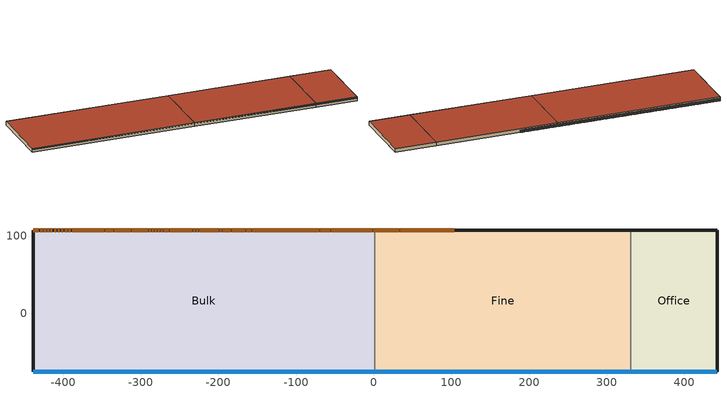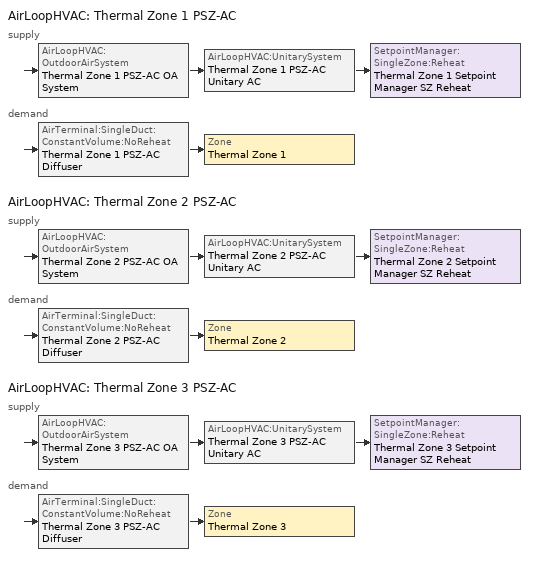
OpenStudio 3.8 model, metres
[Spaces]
Office
 floor ground (Foundation F 1.26W/m*K Perim 403.8m Area 20172.71m2): 442,107 442,-74.9 331.1,-74.9 331.1,-74.8 331.1,107 z0
 wall outside: 331.1,-74.8 331.1,-74.9 442,-74.9 442,107 331.1,107 z0:10
 wall to Fine: 331.1,107 331.1,-74.8 z0:10
 window: 331.13,-74.9 441.97,-74.9 z7:8
 roof outside: 331.1,107 331.1,-74.8 331.1,-74.9 442,-74.9 442,107 z10
Fine
 floor ground (Foundation F 1.26W/m*K Perim 659.4m Area 59939.46m2): 1.4,-74.8 1.4,107 331.1,107 331.1,-74.8 z0
 wall outside: 331.1,107 1.4,107 / 1.4,-74.8 331.1,-74.8 z0:10
 wall to Bulk: 1.4,107 1.4,-74.8 z0:10
 window: 1.43,-74.8 331.07,-74.8 z7:8
 door: 47.5,107 44.5,107 / 40.4,107 37.4,107 / 15.9,107 12.9,107 / 19.3,107 16.3,107 / 22.5,107 19.5,107 / 25.9,107 22.9,107 / 29.5,107 26.5,107 / 33,107 30,107 / 36.8,107 33.8,107 / 44.2,107 41.2,107 / 76.6,107 73.6,107 / 5.6,107 2.6,107 / 9,107 6,107 / 12.5,107 9.5,107 / 58.1,107 55.1,107 / 72.7,107 69.7,107 / 50.9,107 47.9,107 / 54.4,107 51.4,107 / 61.9,107 58.9,107 / 65.7,107 62.7,107 / 69.4,107 66.4,107 / 80.1,107 77.1,107 / 83.5,107 80.5,107 / 87,107 84,107 / 90.2,107 87.2,107 / 93.4,107 90.4,107 / 96.8,107 93.8,107 / 99.9,107 96.9,107 / 103.6,107 100.6,107 z0:6
 roof outside: 331.1,-74.8 331.1,107 1.4,107 1.4,-74.8 z10
Bulk
 floor ground (Foundation F 1.26W/m*K Perim 1062.2m Area 80028.36m2): 1.4,107 1.4,-74.8 -438.8,-74.8 -438.8,107 z0
 wall outside: 1.4,107 -438.8,107 -438.8,-74.8 1.4,-74.8 z0:10
 window: -438.77,-74.8 1.37,-74.8 z7:8
 door: -323.6,107 -326.6,107 / -327.2,107 -330.2,107 / -354.3,107 -357.3,107 / -350.5,107 -353.5,107 / -399.7,107 -402.7,107 / -48.6,107 -51.6,107 / -413.7,107 -416.7,107 / -45.1,107 -48.1,107 / -41.5,107 -44.5,107 / -37.8,107 -40.8,107 / -34.3,107 -37.3,107 / -30.7,107 -33.7,107 / -52,107 -55,107 / -16.2,107 -19.2,107 / -12.6,107 -15.6,107 / -408.7,107 -411.7,107 / -9.1,107 -12.1,107 / -5.3,107 -8.3,107 / -1.7,107 -4.7,107 / 2.1,107 -0.9,107 / -404.2,107 -407.2,107 / -417.7,107 -420.7,107 / -80.8,107 -83.8,107 / -77.2,107 -80.2,107 / -73.5,107 -76.5,107 / -69.9,107 -72.9,107 / -66.2,107 -69.2,107 / -62.6,107 -65.6,107 / -59.1,107 -62.1,107 / -55.8,107 -58.8,107 / -27,107 -30,107 / -23.4,107 -26.4,107 / -19.8,107 -22.8,107 / -394.7,107 -397.7,107 / -390.2,107 -393.2,107 / -385.2,107 -388.2,107 / -435.5,107 -438.5,107 / -381.1,107 -384.1,107 / -377.5,107 -380.5,107 / -373.6,107 -376.6,107 / -369.9,107 -372.9,107 / -366,107 -369,107 / -362.1,107 -365.1,107 / -358.3,107 -361.3,107 / -335.4,107 -338.4,107 / -251.9,107 -254.9,107 / -206.6,107 -209.6,107 / -331.2,107 -334.2,107 / -168.9,107 -171.9,107 / -161.5,107 -164.5,107 / -157.7,107 -160.7,107 / -153.7,107 -156.7,107 / -426.5,107 -429.5,107 / -150.1,107 -153.1,107 / -146.7,107 -149.7,107 / -143.3,107 -146.3,107 / -139.7,107 -142.7,107 / -136.1,107 -139.1,107 / -132.5,107 -135.5,107 / -129.1,107 -132.1,107 / -125.6,107 -128.6,107 / -122.2,107 -125.2,107 / -118.8,107 -121.8,107 / -421.7,107 -424.7,107 / -115.4,107 -118.4,107 / -112.1,107 -115.1,107 / -108.7,107 -111.7,107 / -105.3,107 -108.3,107 / -102,107 -105,107 / -98.6,107 -101.6,107 / -94.9,107 -97.9,107 / -91.3,107 -94.3,107 / -87.7,107 -90.7,107 / -84.1,107 -87.1,107 / -294.2,107 -297.2,107 / -165.4,107 -168.4,107 / -287,107 -290,107 / -229.6,107 -232.6,107 / -298.1,107 -301.1,107 / -290.9,107 -293.9,107 / -267.5,107 -270.5,107 / -199.4,107 -202.4,107 / -279.3,107 -282.3,107 / -225.7,107 -228.7,107 / -346.9,107 -349.9,107 / -217.6,107 -220.6,107 / -241.1,107 -244.1,107 / -301.5,107 -304.5,107 / -275.3,107 -278.3,107 / -339.5,107 -342.5,107 / -210.6,107 -213.6,107 / -316.3,107 -319.3,107 / -255.6,107 -258.6,107 / -214.1,107 -217.1,107 / -191.5,107 -194.5,107 / -320.2,107 -323.2,107 / -203.1,107 -206.1,107 / -312.8,107 -315.8,107 / -233.9,107 -236.9,107 / -237.6,107 -240.6,107 / -343,107 -346,107 / -259.7,107 -262.7,107 / -244.7,107 -247.7,107 / -308.9,107 -311.9,107 / -305.1,107 -308.1,107 / -271.4,107 -274.4,107 / -248.3,107 -251.3,107 / -431.6,107 -434.6,107 / -172.7,107 -175.7,107 / -184.1,107 -187.1,107 / -176.6,107 -179.6,107 / -180.1,107 -183.1,107 / -187.5,107 -190.5,107 / -263.7,107 -266.7,107 / -221.5,107 -224.5,107 / -283,107 -286,107 / -195.5,107 -198.5,107 z0:6
 roof outside: -438.8,107 -438.8,-74.8 1.4,-74.8 1.4,107 z10
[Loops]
AirLoopHVAC 'Thermal Zone 1 PSZ-AC'
 supply: AirLoopHVAC:OutdoorAirSystem 'Thermal Zone 1 PSZ-AC OA System' > AirLoopHVAC:UnitarySystem 'Thermal Zone 1 PSZ-AC Unitary AC' > SetpointManager:SingleZone:Reheat 'Thermal Zone 1 Setpoint Manager SZ Reheat'
 demand: AirTerminal:SingleDuct:ConstantVolume:NoReheat 'Thermal Zone 1 PSZ-AC Diffuser' > Zone 'Thermal Zone 1'
AirLoopHVAC 'Thermal Zone 2 PSZ-AC'
 supply: AirLoopHVAC:OutdoorAirSystem 'Thermal Zone 2 PSZ-AC OA System' > AirLoopHVAC:UnitarySystem 'Thermal Zone 2 PSZ-AC Unitary AC' > SetpointManager:SingleZone:Reheat 'Thermal Zone 2 Setpoint Manager SZ Reheat'
 demand: AirTerminal:SingleDuct:ConstantVolume:NoReheat 'Thermal Zone 2 PSZ-AC Diffuser' > Zone 'Thermal Zone 2'
AirLoopHVAC 'Thermal Zone 3 PSZ-AC'
 supply: AirLoopHVAC:OutdoorAirSystem 'Thermal Zone 3 PSZ-AC OA System' > AirLoopHVAC:UnitarySystem 'Thermal Zone 3 PSZ-AC Unitary AC' > SetpointManager:SingleZone:Reheat 'Thermal Zone 3 Setpoint Manager SZ Reheat'
 demand: AirTerminal:SingleDuct:ConstantVolume:NoReheat 'Thermal Zone 3 PSZ-AC Diffuser' > Zone 'Thermal Zone 3'
[Site]
Denver / Stapleton International_ Co.: Latitude {deg}=39.7833; Longitude {deg}=-104.867; Time Zone {hr}=-7; Elevation {m}=1626; Terrain=Urban
[ClimateZones]
Climate Zone Institution Name 1=ASHRAE; Climate Zone Document Name 1=ANSI/ASHRAE Standard 169; Climate Zone Document Year 1=2006; Climate Zone Institution Name 2=CEC; Climate Zone Document Name 2=California Climate Zone Descriptions; Climate Zone Document Year 2=1995
[Building]
Building 1: North Axis {deg}=-20.5173; Default Construction Set=90.1-2010 - Warehouse - ASHRAE 169-2013-4A; Standards Building Type=Warehouse
[SizingPeriod:DesignDay] Barometric Pressure {Pa}=101121; Wind Direction {deg}=0; Rain Indicator=No; Snow Indicator=No; Day of Month=21; Daylight Saving Time Indicator=No; Dry-Bulb Temperature Range Modifier Type=DefaultMultipliers; Solar Model Indicator=ASHRAEClearSky
Name | Maximum Dry-Bulb Temperature {C} | Daily Dry-Bulb Temperature Range {deltaC} | Wind Speed {m/s} | Sky Clearness | Month | Day Type | Humidity Condition Type | Wetbulb or DewPoint at Maximum Dry-Bulb {C}
Aberdeen.Proving.Ground-Phill Ann Clg .4% Condns DP=>MDB | 33.9 | 8.7 | 3.35 | 1 | 6 | SummerDesignDay | Dewpoint | 25.6
Aberdeen.Proving.Ground-Phill Ann Htg 99.6% Condns DB | -10.2 | 0 | 6.71 | 0 | 1 | WinterDesignDay | Wetbulb | -10.2
[Site:GroundTemperature:BuildingSurface]
19.527, 19.502, 19.536, 19.598, 20.002, 21.64, 22.225, 22.375, 21.449, 20.121, 19.802, 19.633
[Construction:FfactorGroundFloor] F-Factor {W/m-K}=1.26344
Name | Area {m2} | PerimeterExposed {m}
Foundation F 1.26W/m*K Perim 1062.2m Area 80028.36m2 | 80028.36 | 1062.2
Foundation F 1.26W/m*K Perim 659.4m Area 59939.46m2 | 59939.46 | 659.4
Foundation F 1.26W/m*K Perim 403.8m Area 20172.71m2 | 20172.71 | 403.8
[DefaultConstructionSet]
90.1-2010 - Warehouse - ASHRAE 169-2013-4A: Default Exterior Surface Constructions=Default Surface Constructions 4; Default Interior Surface Constructions=Default Surface Constructions 5; Default Ground Contact Surface Constructions=Default Surface Constructions 6; Default Exterior SubSurface Constructions=Default Sub Surface Constructions 3; Default Interior SubSurface Constructions=Default Sub Surface Constructions 4; Interior Partition Construction=Typical Interior Partition
[DefaultSurfaceConstructions]
Name | Floor Construction | Wall Construction | Roof Ceiling Construction
Default Surface Constructions 4 | Typical Insulated Exterior Mass Floor R-11.49 | Typical Insulated Steel Framed Exterior Wall R-15.63 | Typical Insulated Metal Building Roof R-10.31
Default Surface Constructions 5 | Typical Interior Floor | Typical Interior Wall | Typical Interior Ceiling
Default Surface Constructions 6 | ext-slab | Typical Insulated Basement Mass Wall
[Construction]
Typical Insulated Exterior Mass Floor R-11.49: Typical Insulation R-8.93, 4 in. Normalweight Concrete Floor, Typical Carpet Pad
Typical Insulated Metal Building Roof R-10.31: Metal Roof Surface, Typical Insulation R-9.53
Typical Interior Floor: 100mm Normalweight concrete floor, CP02 CARPET PAD
Typical Interior Wall: G01 13mm gypsum board, G01 13mm gypsum board
Typical Interior Ceiling: CP02 CARPET PAD, 100mm Normalweight concrete floor
ext-slab: 6 in. Normalweight Concrete Floor
Typical Insulated Basement Mass Wall: 8 in. Concrete Block Basement Wall
U 0.52 SHGC 0.40 Dbl Ref-D Clr 6mm/13mm Air: REF D CLEAR 6MM, AIR 13MM, CLEAR 6MM
Typical Uninsulated Swinging Door R-1.43: Typical Insulation R-0.58
Typical Overhead Door R-0.86: Typical Insulation R-0.01
U 1.17 SHGC 0.49 Simple Glazing Skylight: Simple Glazing U 1.17 SHGC 0.49
Typical Interior Window: Clear 3mm
Typical Interior Door; Typical Interior Partition: G05 25mm wood
Typical Insulated Steel Framed Exterior Wall R-15.63: 25mm Stucco, 5/8 in. Gypsum Board, Typical Insulation R-13.45, 5/8 in. Gypsum Board
InteriorFurnishings: Std Wood 6inch
[Material:NoMass] Roughness=Smooth; Thermal Absorptance=0.9; Solar Absorptance=0.7
Name | Thermal Resistance {m2-K/W} | Visible Absorptance
Typical Insulation R-8.93 | 1.57183 | 0.7
Typical Carpet Pad; CP02 CARPET PAD | 0.21648 | 0.8
Typical Insulation R-9.53 | 1.67819 | 0.7
Typical Insulation R-0.58 | 0.101892 | 0.7
Typical Insulation R-0.01 | 0.001 | 0.7
Typical Insulation R-13.45 | 2.368 | 0.7
[Material] Thermal Absorptance=0.9
Name | Roughness | Thickness {m} | Conductivity {W/m-K} | Density {kg/m3} | Specific Heat {J/kg-K} | Solar Absorptance | Visible Absorptance
4 in. Normalweight Concrete Floor | MediumRough | 0.1016 | 2.31 | 2322 | 832 | 0.7 | 0.7
Metal Roof Surface | Smooth | 0.0008 | 45.28 | 7824 | 500 | 0.7 | 0.7
100mm Normalweight concrete floor | MediumRough | 0.1016 | 2.31045 | 2322 | 832.557 | 0.7 | 0.7
G01 13mm gypsum board | Smooth | 0.0127 | 0.160031 | 800.001 | 1090.73 | 0.7 | 0.5
6 in. Normalweight Concrete Floor | MediumRough | 0.1524 | 2.31 | 2322 | 832 | 0.7 | 0.7
8 in. Concrete Block Basement Wall | MediumRough | 0.2032 | 1.326 | 1842 | 912 | 0.7 | 0.7
G05 25mm wood | MediumSmooth | 0.0254 | 0.15 | 608 | 1630 | 0.5 | 0.5
25mm Stucco | Smooth | 0.0254 | 0.72 | 1856 | 840 | 0.7 | 0.7
5/8 in. Gypsum Board | MediumSmooth | 0.0159 | 0.16 | 800 | 1090 | 0.7 | 0.7
Std Wood 6inch | MediumSmooth | 0.15 | 0.12 | 540 | 1210 | 0.7 | 0.7
[DefaultSubSurfaceConstructions]
Name | Fixed Window Construction | Operable Window Construction | Door Construction | Overhead Door Construction | Skylight Construction | Tubular Daylight Dome Construction | Tubular Daylight Diffuser Construction
Default Sub Surface Constructions 3 | U 0.52 SHGC 0.40 Dbl Ref-D Clr 6mm/13mm Air | U 0.52 SHGC 0.40 Dbl Ref-D Clr 6mm/13mm Air | Typical Uninsulated Swinging Door R-1.43 | Typical Overhead Door R-0.86 | U 1.17 SHGC 0.49 Simple Glazing Skylight | Typical Interior Window | Typical Interior Window
Default Sub Surface Constructions 4 | Typical Interior Window | Typical Interior Window | Typical Interior Door
[WindowMaterial:Glazing] Optical Data Type=SpectralAverage; Infrared Transmittance at Normal Incidence=0; Front Side Infrared Hemispherical Emissivity=0.84; Conductivity {W/m-K}=0.9; Dirt Correction Factor for Solar and Visible Transmittance=1; Solar Diffusing=No
Name | Thickness {m} | Solar Transmittance at Normal Incidence | Front Side Solar Reflectance at Normal Incidence | Back Side Solar Reflectance at Normal Incidence | Visible Transmittance at Normal Incidence | Front Side Visible Reflectance at Normal Incidence | Back Side Visible Reflectance at Normal Incidence | Back Side Infrared Hemispherical Emissivity
REF D CLEAR 6MM | 0.006 | 0.429 | 0.308 | 0.379 | 0.334 | 0.453 | 0.505 | 0.82
CLEAR 6MM | 0.006 | 0.775 | 0.071 | 0.071 | 0.881 | 0.08 | 0.08 | 0.84
Clear 3mm | 0.003 | 0.837 | 0.075 | 0.075 | 0.898 | 0.081 | 0.081 | 0.84
[WindowMaterial:Gas]
AIR 13MM: Gas Type=Air; Thickness {m}=0.0127
[WindowMaterial:SimpleGlazingSystem]
Simple Glazing U 1.17 SHGC 0.49: U-Factor {W/m2-K}=6.64357; Solar Heat Gain Coefficient=0.49; Visible Transmittance=0.81
[BuildingStory]
Story 1: Nominal Z Coordinate {m}=0; Nominal Floor to Floor Height {m}=2.4384; Nominal Floor to Ceiling Height {m}=2.4384
[Space] Building Story=Story 1; Building Unit=Building Unit 1
Name | Space Type | Thermal Zone
Office | Space Type 3 - 90.1-2010 | Thermal Zone 3
Fine | Space Type 2 - 90.1-2010 | Thermal Zone 2
Bulk | Space Type 1 - 90.1-2010 | Thermal Zone 1
[ThermalZone] Multiplier=1; Use Ideal Air Loads=No
Name | Thermostat
Thermal Zone 3 | Space Type 3 - 90.1-2010 Thermostat
Thermal Zone 2 | Space Type 2 - 90.1-2010 Thermostat
Thermal Zone 1 | Space Type 1 - 90.1-2010 Thermostat
[Sizing:Zone] Zone Cooling Design Supply Air Temperature Input Method=SupplyAirTemperature; Zone Cooling Design Supply Air Temperature {C}=12.7778; Zone Cooling Design Supply Air Temperature Difference {deltaC}=11.11; Zone Heating Design Supply Air Temperature Input Method=SupplyAirTemperature; Zone Heating Design Supply Air Temperature {C}=50; Zone Heating Design Supply Air Temperature Difference {deltaC}=11.11; Zone Cooling Design Supply Air Humidity Ratio {kg-H2O/kg-air}=0.0085; Zone Heating Design Supply Air Humidity Ratio {kg-H2O/kg-air}=0.008; Cooling Design Air Flow Method=DesignDay; Heating Design Air Flow Method=DesignDay; Account for Dedicated Outdoor Air System=No; Dedicated Outdoor Air System Control Strategy=NeutralSupplyAir; Dedicated Outdoor Air Low Setpoint Temperature for Design {C}=autosize; Dedicated Outdoor Air High Setpoint Temperature for Design {C}=autosize; Zone Load Sizing Method=Sensible Load Only No Latent Load; Zone Latent Cooling Design Supply Air Humidity Ratio Input Method=HumidityRatioDifference; Zone Cooling Design Supply Air Humidity Ratio Difference {kgWater/kgDryAir}=0.005; Zone Latent Heating Design Supply Air Humidity Ratio Input Method=HumidityRatioDifference; Zone Humidification Design Supply Air Humidity Ratio Difference {kgWater/kgDryAir}=0.005
Thermal Zone 3; Thermal Zone 2; Thermal Zone 1
[Zone equipment]
Thermal Zone 3: Thermal Zone 3 PSZ-AC Diffuser
Thermal Zone 2: Thermal Zone 2 PSZ-AC Diffuser
Thermal Zone 1: Thermal Zone 1 PSZ-AC Diffuser
[SpaceType] Standards Template=90.1-2010; Standards Building Type=Warehouse
Name | Default Schedule Set | Design Specification Outdoor Air Object | Standards Space Type
Space Type 3 - 90.1-2010 | Space Type 3 Schedule Set | Space Type 3 Ventilation | Office
Space Type 2 - 90.1-2010 | Space Type 2 Schedule Set | Space Type 2 Ventilation | Fine
Space Type 1 - 90.1-2010 | Space Type 1 Schedule Set | Space Type 1 Ventilation | Fine
[BuildingUnit]
Building Unit 1
[Lights:Definition] Design Level Calculation Method=Watts/Area; Fraction Visible=0.18; Return Air Fraction=0
Name | Watts per Space Floor Area {W/m2} | Fraction Radiant
Space Type 1 Lights Definition; Space Type 2 Lights Definition | 3 | 0.42
Space Type 3 Lights Definition | 5 | 0.37
[Lights] Fraction Replaceable=1
Name | Lights Definition | Space or SpaceType
Space Type 1 Lights | Space Type 1 Lights Definition | Space Type 1 - 90.1-2010
Space Type 2 Lights | Space Type 2 Lights Definition | Space Type 2 - 90.1-2010
Space Type 3 Lights | Space Type 3 Lights Definition | Space Type 3 - 90.1-2010
[DesignSpecification:OutdoorAir] Outdoor Air Method=Sum; Outdoor Air Flow per Floor Area {m3/s-m2}=0.0003048
Name | Outdoor Air Flow per Person {m3/s-person}
Space Type 1 Ventilation; Space Type 2 Ventilation
Space Type 3 Ventilation | 0.00235974
[DefaultScheduleSet] Number of People Schedule=Warehouse BLDG_OCC_SCH; People Activity Level Schedule=Warehouse Office Activity Schedule
Name | Lighting Schedule | Electric Equipment Schedule | Infiltration Schedule
Space Type 1 Schedule Set; Space Type 2 Schedule Set | Warehouse BLDG_LIGHT_STORAGE_SCH | Warehouse Bldg Equip | Warehouse Fine Infil Schedule
Space Type 3 Schedule Set | Warehouse BLDG_LIGHT_OFFICE_SCH_2010 | Warehouse Office_Plug_SCH | Warehouse Office Infil Schedule
[People:Definition] Number of People Calculation Method=People; Fraction Radiant=0.3
Name | Number of People {people}
Office | 21
Fine | 77
[People] Multiplier=1
Name | People Definition | Space or SpaceType | Work Efficiency Schedule | Clothing Insulation Schedule | Air Velocity Schedule
Space Type 3 People | Office | Space Type 3 - 90.1-2010 | Work Efficiency Schedule | Clothing Schedule | Air Velocity Schedule
People 1 | Fine | Space Type 2 - 90.1-2010
People 2 | Fine | Space Type 1 - 90.1-2010
[ElectricEquipment:Definition]
Space Type 3 Elec Equip Definition: Design Level Calculation Method=Watts/Area; Watts per Space Floor Area {W/m2}=3; Fraction Latent=0; Fraction Radiant=0; Fraction Lost=0
[ElectricEquipment]
Space Type 3 Elec Equip: Electric Equipment Definition=Space Type 3 Elec Equip Definition; Space or SpaceType=Space Type 3 - 90.1-2010
[SpaceInfiltration:DesignFlowRate] Schedule=Always On Discrete; Design Flow Rate Calculation Method=Flow/ExteriorArea; Constant Term Coefficient=0; Temperature Term Coefficient=0; Velocity Term Coefficient=0.224; Velocity Squared Term Coefficient=0
Name | Space or SpaceType | Flow per Exterior Surface Area {m3/s-m2}
Bulk Infiltration | Bulk | 6.674e-05
Fine Infiltration | Fine | 5.64493e-05
Office Infiltration | Office | 9.49967e-05
[Exterior:Lights:Definition]
Name | Design Level {W}
Parking Areas and Drives Def (W/ft^2) | 0.04
Building Facades Def (W/ft^2) | 0
Main Entries Def (W/ft); Other Doors Def (W/ft) | 20
[Exterior:Lights] Control Option=AstronomicalClock
Name | Exterior Lights Definition | Schedule | Multiplier
Parking Areas and Drives | Parking Areas and Drives Def (W/ft^2) | Schedule Ruleset 2 | 698114
Building Facades | Building Facades Def (W/ft^2) | Schedule Ruleset 1 | 228776
Main Entries | Main Entries Def (W/ft) | Schedule Ruleset 2 | 1378.99
Other Doors | Other Doors Def (W/ft) | Schedule Ruleset 2 | 1378.99
[ThermostatSetpoint:DualSetpoint] Heating Setpoint Temperature Schedule=Warehouse HtgSetp; Cooling Setpoint Temperature Schedule=Warehouse ClgSetp
Space Type 1 - 90.1-2010 Thermostat; Space Type 2 - 90.1-2010 Thermostat; Space Type 3 - 90.1-2010 Thermostat
[InternalMass:Definition]
Internal Mass Definition 1: Construction=InteriorFurnishings; Design Level Calculation Method=SurfaceArea/Area; Surface Area per Space Floor Area=2
[InternalMass] Internal Mass Definition=Internal Mass Definition 1; Multiplier=1
Name | Space or SpaceType
Bulk Mass | Bulk
Fine Mass | Fine
Office Mass | Office
[AirLoopHVAC] Design Supply Air Flow Rate {m3/s}=autosize; Design Return Air Flow Fraction of Supply Air Flow=1
Name | Availability Schedule
Thermal Zone 1 PSZ-AC | Thermal Zone 1 PSZ-AC Occ Sch
Thermal Zone 2 PSZ-AC | Thermal Zone 2 PSZ-AC Occ Sch
Thermal Zone 3 PSZ-AC | Thermal Zone 3 PSZ-AC Occ Sch
[Sizing:System] Type of Load to Size On=Sensible; Design Outdoor Air Flow Rate {m3/s}=Autosize; Central Heating Maximum System Air Flow Ratio=1; Preheat Design Temperature {C}=7.22222; Preheat Design Humidity Ratio {kg-H2O/kg-Air}=0.008; Precool Design Temperature {C}=12.7778; Precool Design Humidity Ratio {kg-H2O/kg-Air}=0.008; Central Cooling Design Supply Air Temperature {C}=12.7778; Central Heating Design Supply Air Temperature {C}=50; Sizing Option=Coincident; 100% Outdoor Air in Cooling=No; 100% Outdoor Air in Heating=No; Central Cooling Design Supply Air Humidity Ratio {kg-H2O/kg-Air}=0.0085; Central Heating Design Supply Air Humidity Ratio {kg-H2O/kg-Air}=0.008; Cooling Design Air Flow Method=DesignDay; Heating Design Air Flow Method=DesignDay; System Outdoor Air Method=ZoneSum; Zone Maximum Outdoor Air Fraction=1; Cooling Supply Air Flow Rate Per Floor Area {m3/s-m2}=0.00996765; Cooling Fraction of Autosized Cooling Supply Air Flow Rate=1; Cooling Supply Air Flow Rate Per Unit Cooling Capacity {m3/s-W}=3.94755e-05; Heating Supply Air Flow Rate Per Floor Area {m3/s-m2}=0.00996765; Heating Fraction of Autosized Heating Supply Air Flow Rate=1; Heating Fraction of Autosized Cooling Supply Air Flow Rate=1; Heating Supply Air Flow Rate Per Unit Heating Capacity {m3/s-W}=3.15882e-05; Cooling Design Capacity Method=CoolingDesignCapacity; Cooling Design Capacity {W}=autosize; Cooling Design Capacity Per Floor Area {W/m2}=234.7; Fraction of Autosized Cooling Design Capacity=1; Heating Design Capacity Method=HeatingDesignCapacity; Heating Design Capacity {W}=autosize; Heating Design Capacity Per Floor Area {W/m2}=157; Fraction of Autosized Heating Design Capacity=1; Central Cooling Capacity Control Method=OnOff; Occupant Diversity=autosize
Thermal Zone 1 PSZ-AC; Thermal Zone 2 PSZ-AC; Thermal Zone 3 PSZ-AC
[SetpointManager:SingleZone:Reheat] Minimum Supply Air Temperature {C}=12.7778; Maximum Supply Air Temperature {C}=50
Name | Control Zone | Setpoint Node or NodeList
Thermal Zone 1 Setpoint Manager SZ Reheat | Thermal Zone 1 | Thermal Zone 1 PSZ-AC Supply Outlet Node
Thermal Zone 2 Setpoint Manager SZ Reheat | Thermal Zone 2 | Thermal Zone 2 PSZ-AC Supply Outlet Node
Thermal Zone 3 Setpoint Manager SZ Reheat | Thermal Zone 3 | Thermal Zone 3 PSZ-AC Supply Outlet Node
[Coil:Heating:Gas] Availability Schedule=Always On Discrete; Gas Burner Efficiency=0.8; Nominal Capacity {W}=AutoSize; On Cycle Parasitic Electric Load {W}=0; Off Cycle Parasitic Gas Load {W}=0
Name | Fuel Type
Thermal Zone 1 PSZ-AC Gas Htg Coil 22948kBtu/hr 0.8 Thermal Eff | NaturalGas
Thermal Zone 2 PSZ-AC Gas Htg Coil 16711kBtu/hr 0.8 Thermal Eff; Thermal Zone 3 PSZ-AC Gas Htg Coil 11891kBtu/hr 0.8 Thermal Eff
[Coil:Heating:Electric] Availability Schedule=Always Off Discrete; Efficiency=1; Nominal Capacity {W}=0
Thermal Zone 1 PSZ-AC No Heat; Thermal Zone 2 PSZ-AC No Heat; Thermal Zone 3 PSZ-AC No Heat
[Coil:Cooling:DX:SingleSpeed] Availability Schedule=Always On Discrete; Rated Sensible Heat Ratio=autosize; Rated Air Flow Rate {m3/s}=autosize; Rated Evaporator Fan Power Per Volume Flow Rate 2017 {W/(m3/s)}=773.3; Rated Evaporator Fan Power Per Volume Flow Rate 2023 {W/(m3/s)}=934.4; Minimum Outdoor Dry-Bulb Temperature for Compressor Operation {C}=-25; Nominal Time for Condensate Removal to Begin {s}=0; Ratio of Initial Moisture Evaporation Rate and Steady State Latent Capacity=0; Maximum Cycling Rate {cycles/hr}=0; Latent Capacity Time Constant {s}=0; Condenser Type=AirCooled; Evaporative Condenser Effectiveness=0.9; Evaporative Condenser Air Flow Rate {m3/s}=autosize; Evaporative Condenser Pump Rated Power Consumption {W}=autosize; Crankcase Heater Capacity {W}=0; Maximum Outdoor Dry-Bulb Temperature for Crankcase Heater Operation {C}=10; Basin Heater Capacity {W/K}=0; Basin Heater Setpoint Temperature {C}=2
Name | Rated Total Cooling Capacity {W} | Rated COP {W/W} | Total Cooling Capacity Function of Temperature Curve | Total Cooling Capacity Function of Flow Fraction Curve | Energy Input Ratio Function of Temperature Curve | Energy Input Ratio Function of Flow Fraction Curve | Part Load Fraction Correlation Curve
Thermal Zone 1 PSZ-AC 1spd DX AC Clg Coil | 8000000 | 3 | Curve Biquadratic 3 | Curve Quadratic 4 | Curve Biquadratic 4 | Curve Quadratic 5 | Curve Quadratic 6
Thermal Zone 2 PSZ-AC 1spd DX AC Clg Coil 8807kBtu/hr 9.5EER | 5600000 | 3.3002 | PSZ-AC_CoolCLennoxStandard10Ton_TGA120S2B_CapFT | AHU-1_CoolCStandard10Ton_CapFF | PSZ-AC_CoolCStandard10Ton_EIRFT | CoolCLennoxStandard10Ton_TGA120S2B_EIRFFF | PSZ-AC_CoolCLennoxStandard10Ton_TGA120S2B_PLR
Thermal Zone 3 PSZ-AC 1spd DX AC Clg Coil 6119kBtu/hr 9.5EER | 2000000 | 3.3002 | PSZ-AC_CoolCLennoxStandard10Ton_TGA120S2B_CapFT | AHU-1_CoolCStandard10Ton_CapFF | PSZ-AC_CoolCStandard10Ton_EIRFT | CoolCLennoxStandard10Ton_TGA120S2B_EIRFFF | PSZ-AC_CoolCLennoxStandard10Ton_TGA120S2B_PLR
[Fan:OnOff] Availability Schedule=Always On Discrete; Fan Total Efficiency=0.9; Pressure Rise {Pa}=1018.77; Maximum Flow Rate {m3/s}=autosize; Motor Efficiency=0.99; Motor In Airstream Fraction=1
Name | Fan Power Ratio Function of Speed Ratio Curve | Fan Efficiency Ratio Function of Speed Ratio Curve
Thermal Zone 1 PSZ-AC Fan | Fan On Off Power Curve | Fan On Off Efficiency Curve
Thermal Zone 2 PSZ-AC Fan | Fan On Off Power Curve 1 | Fan On Off Efficiency Curve 1
Thermal Zone 3 PSZ-AC Fan | Fan On Off Power Curve 2 | Fan On Off Efficiency Curve 2
[AirLoopHVAC:UnitarySystem] Control Type=Load; Dehumidification Control Type=None; Availability Schedule=Always On Discrete; Fan Placement=DrawThrough; DX Heating Coil Sizing Ratio=1; Use DOAS DX Cooling Coil=No; DOAS DX Cooling Coil Leaving Minimum Air Temperature {C}=2; Latent Load Control=SensibleOnlyLoadControl; Supply Air Flow Rate Method During Cooling Operation=SupplyAirFlowRate; Supply Air Flow Rate During Cooling Operation {m3/s}=Autosize; Supply Air Flow Rate Method During Heating Operation=SupplyAirFlowRate; Supply Air Flow Rate During Heating Operation {m3/s}=Autosize; Supply Air Flow Rate Method When No Cooling or Heating is Required=None; No Load Supply Air Flow Rate Control Set To Low Speed=Yes; Maximum Supply Air Temperature {C}=80; Maximum Outdoor Dry-Bulb Temperature for Supplemental Heater Operation {C}=21; Ancilliary On-Cycle Electric Power {W}=0; Ancilliary Off-Cycle Electric Power {W}=0
Name | Controlling Zone or Thermostat Location | Supply Fan | Supply Air Fan Operating Mode Schedule | Heating Coil | Cooling Coil | Supplemental Heating Coil
Thermal Zone 1 PSZ-AC Unitary AC | Thermal Zone 1 | Thermal Zone 1 PSZ-AC Fan | Thermal Zone 1 PSZ-AC Occ Sch | Thermal Zone 1 PSZ-AC Gas Htg Coil 22948kBtu/hr 0.8 Thermal Eff | Thermal Zone 1 PSZ-AC 1spd DX AC Clg Coil | Thermal Zone 1 PSZ-AC No Heat
Thermal Zone 2 PSZ-AC Unitary AC | Thermal Zone 2 | Thermal Zone 2 PSZ-AC Fan | Thermal Zone 2 PSZ-AC Occ Sch | Thermal Zone 2 PSZ-AC Gas Htg Coil 16711kBtu/hr 0.8 Thermal Eff | Thermal Zone 2 PSZ-AC 1spd DX AC Clg Coil 8807kBtu/hr 9.5EER | Thermal Zone 2 PSZ-AC No Heat
Thermal Zone 3 PSZ-AC Unitary AC | Thermal Zone 3 | Thermal Zone 3 PSZ-AC Fan | Thermal Zone 3 PSZ-AC Occ Sch | Thermal Zone 3 PSZ-AC Gas Htg Coil 11891kBtu/hr 0.8 Thermal Eff | Thermal Zone 3 PSZ-AC 1spd DX AC Clg Coil 6119kBtu/hr 9.5EER | Thermal Zone 3 PSZ-AC No Heat
[Controller:OutdoorAir] Minimum Outdoor Air Flow Rate {m3/s}=autosize; Maximum Outdoor Air Flow Rate {m3/s}=Autosize; Economizer Control Type=DifferentialEnthalpy; Economizer Control Action Type=ModulateFlow; Lockout Type=LockoutWithHeating; Minimum Limit Type=FixedMinimum; High Humidity Control=No; Heat Recovery Bypass Control Type=BypassWhenWithinEconomizerLimits; Economizer Operation Staging=InterlockedWithMechanicalCooling
Name | Minimum Outdoor Air Schedule | Maximum Fraction of Outdoor Air Schedule | Controller Mechanical Ventilation
Thermal Zone 1 PSZ-AC OA System Controller | Thermal Zone 1 PSZ-AC Occ Sch | ThermalZone1PSZACmaxOASch | Controller Mechanical Ventilation 1
Thermal Zone 2 PSZ-AC OA System Controller | Thermal Zone 2 PSZ-AC Occ Sch | ThermalZone2PSZACmaxOASch | Controller Mechanical Ventilation 2
Thermal Zone 3 PSZ-AC OA System Controller | Thermal Zone 3 PSZ-AC Occ Sch | ThermalZone3PSZACmaxOASch | Controller Mechanical Ventilation 3
[Controller:MechanicalVentilation] Availability Schedule=Always On Discrete
Controller Mechanical Ventilation 1; Controller Mechanical Ventilation 2; Controller Mechanical Ventilation 3
[AirLoopHVAC:OutdoorAirSystem]
Name | Controller
Thermal Zone 1 PSZ-AC OA System | Thermal Zone 1 PSZ-AC OA System Controller
Thermal Zone 2 PSZ-AC OA System | Thermal Zone 2 PSZ-AC OA System Controller
Thermal Zone 3 PSZ-AC OA System | Thermal Zone 3 PSZ-AC OA System Controller
[AvailabilityManager:NightCycle] Applicability Schedule=Always On Discrete; Control Type=CycleOnAny; Thermostat Tolerance {deltaC}=1.9999; Cycling Run Time Control Type=Thermostat; Cycling Run Time {s}=1800
Availability Manager Night Cycle 1; Availability Manager Night Cycle 2; Availability Manager Night Cycle 3
[AirTerminal:SingleDuct:ConstantVolume:NoReheat] Availability Schedule=Always On Discrete; Maximum Air Flow Rate {m3/s}=AutoSize
Thermal Zone 1 PSZ-AC Diffuser; Thermal Zone 2 PSZ-AC Diffuser; Thermal Zone 3 PSZ-AC Diffuser
[EnergyManagementSystem:Sensor] Output Variable or Output Meter Index Key=Environment; Output Variable or Output Meter=Site Outdoor Air Drybulb Temperature
OAT; OAT_1; OAT_2
[EnergyManagementSystem:Actuator] Actuated Component Type=Schedule:Year; Actuated Component Control Type=Schedule Value
Name | Actuated Component
ThermalZone1PSZACHtgSch0; ThermalZone2PSZACHtgSch0 | Warehouse Fine Storage Heating Setpoint Schedule
ThermalZone1PSZACClgSch0; ThermalZone2PSZACClgSch0 | Warehouse Fine Storage Cooling Setpoint Schedule
ThermalZone3PSZACHtgSch0 | Warehouse HtgSetp
ThermalZone3PSZACClgSch0 | Warehouse ClgSetp
[EnergyManagementSystem:Program]
ThermalZone1PSZACOptimumStartProg0: IF DaylightSavings==0 && DayOfWeek>1 && Hour==5 && OAT<23.9 && OAT>1.7; SET ThermalZone1PSZACClgSch0 = 29.4; SET ThermalZone1PSZACHtgSch0 = 15.6; ELSEIF DaylightSavings==0 && DayOfWeek==1 && Hour==7 && OAT<23.9 && OAT>1.7; SET ThermalZone1PSZACClgSch0 = 29.4; SET ThermalZone1PSZACHtgSch0 = 15.6; ELSEIF DaylightSavings==1 && DayOfWeek>1 && Hour==4 && OAT<23.9 && OAT>1.7; SET ThermalZone1PSZACClgSch0 = 29.4; SET ThermalZone1PSZACHtgSch0 = 15.6; ELSEIF DaylightSavings==1 && DayOfWeek==1 && Hour==6 && OAT<23.9 && OAT>1.7; SET ThermalZone1PSZACClgSch0 = 29.4; SET ThermalZone1PSZACHtgSch0 = 15.6; ELSE; SET ThermalZone1PSZACClgSch0 = NULL; SET ThermalZone1PSZACHtgSch0 = NULL; ENDIF
ThermalZone2PSZACOptimumStartProg0: IF DaylightSavings==0 && DayOfWeek>1 && Hour==5 && OAT_1<23.9 && OAT_1>1.7; SET ThermalZone2PSZACClgSch0 = 29.4; SET ThermalZone2PSZACHtgSch0 = 15.6; ELSEIF DaylightSavings==0 && DayOfWeek==1 && Hour==7 && OAT_1<23.9 && OAT_1>1.7; SET ThermalZone2PSZACClgSch0 = 29.4; SET ThermalZone2PSZACHtgSch0 = 15.6; ELSEIF DaylightSavings==1 && DayOfWeek>1 && Hour==4 && OAT_1<23.9 && OAT_1>1.7; SET ThermalZone2PSZACClgSch0 = 29.4; SET ThermalZone2PSZACHtgSch0 = 15.6; ELSEIF DaylightSavings==1 && DayOfWeek==1 && Hour==6 && OAT_1<23.9 && OAT_1>1.7; SET ThermalZone2PSZACClgSch0 = 29.4; SET ThermalZone2PSZACHtgSch0 = 15.6; ELSE; SET ThermalZone2PSZACClgSch0 = NULL; SET ThermalZone2PSZACHtgSch0 = NULL; ENDIF
ThermalZone3PSZACOptimumStartProg0: IF DaylightSavings==0 && DayOfWeek>1 && Hour==5 && OAT_2<23.9 && OAT_2>1.7; SET ThermalZone3PSZACClgSch0 = 29.4; SET ThermalZone3PSZACHtgSch0 = 15.6; ELSEIF DaylightSavings==0 && DayOfWeek==1 && Hour==7 && OAT_2<23.9 && OAT_2>1.7; SET ThermalZone3PSZACClgSch0 = 29.4; SET ThermalZone3PSZACHtgSch0 = 15.6; ELSEIF DaylightSavings==1 && DayOfWeek>1 && Hour==4 && OAT_2<23.9 && OAT_2>1.7; SET ThermalZone3PSZACClgSch0 = 29.4; SET ThermalZone3PSZACHtgSch0 = 15.6; ELSEIF DaylightSavings==1 && DayOfWeek==1 && Hour==6 && OAT_2<23.9 && OAT_2>1.7; SET ThermalZone3PSZACClgSch0 = 29.4; SET ThermalZone3PSZACHtgSch0 = 15.6; ELSE; SET ThermalZone3PSZACClgSch0 = NULL; SET ThermalZone3PSZACHtgSch0 = NULL; ENDIF
[EnergyManagementSystem:ProgramCallingManager]
ThermalZone1PSZACOptimumStartCallingManager0: BeginTimestepBeforePredictor; ThermalZone1PSZACOptimumStartProg0
ThermalZone2PSZACOptimumStartCallingManager0: BeginTimestepBeforePredictor; ThermalZone2PSZACOptimumStartProg0
ThermalZone3PSZACOptimumStartCallingManager0: BeginTimestepBeforePredictor; ThermalZone3PSZACOptimumStartProg0
[Schedule:Ruleset]
Name | Default Day Schedule | Summer Design Day Schedule | Winter Design Day Schedule
Warehouse BLDG_OCC_SCH | Warehouse BLDG_OCC_SCH Default | Warehouse BLDG_OCC_SCH Summer Design Day | Warehouse BLDG_OCC_SCH Winter Design Day
Warehouse Office Activity Schedule | Warehouse Office Activity Schedule Default | Warehouse Office Activity Schedule Summer Design Day | Warehouse Office Activity Schedule Winter Design Day
Warehouse BLDG_LIGHT_STORAGE_SCH | Warehouse BLDG_LIGHT_STORAGE_SCH Default | Warehouse BLDG_LIGHT_STORAGE_SCH Summer Design Day | Warehouse BLDG_LIGHT_STORAGE_SCH Winter Design Day
Warehouse Bldg Equip | Warehouse Bldg Equip Default | Warehouse Bldg Equip Summer Design Day | Warehouse Bldg Equip Winter Design Day
Warehouse Fine Infil Schedule | Schedule Day 9
Clothing Schedule | Clothing Schedule Default Winter Clothes
Air Velocity Schedule | Air Velocity Schedule Default
Work Efficiency Schedule | Work Efficiency Schedule Default
Warehouse BLDG_LIGHT_OFFICE_SCH_2010 | Warehouse BLDG_LIGHT_OFFICE_SCH_2010 Default | Warehouse BLDG_LIGHT_OFFICE_SCH_2010 Summer Design Day | Warehouse BLDG_LIGHT_OFFICE_SCH_2010 Winter Design Day
Warehouse Office_Plug_SCH | Warehouse Office_Plug_SCH Default | Warehouse Office_Plug_SCH Summer Design Day | Warehouse Office_Plug_SCH Winter Design Day
Warehouse Office Infil Schedule | Schedule Day 14
Schedule Ruleset 1 | Schedule Day 15
Schedule Ruleset 2 | Schedule Day 16
Warehouse Fine Storage Heating Setpoint Schedule | Warehouse Fine Storage Heating Setpoint Schedule Default | Warehouse Fine Storage Heating Setpoint Schedule Summer Design Day | Warehouse Fine Storage Heating Setpoint Schedule Winter Design Day
Warehouse Fine Storage Cooling Setpoint Schedule | Warehouse Fine Storage Cooling Setpoint Schedule Default | Warehouse Fine Storage Cooling Setpoint Schedule Summer Design Day | Warehouse Fine Storage Cooling Setpoint Schedule Winter Design Day
Warehouse HtgSetp | Warehouse HtgSetp Default | Warehouse HtgSetp Summer Design Day | Warehouse HtgSetp Winter Design Day
Warehouse ClgSetp | Warehouse ClgSetp Default | Warehouse ClgSetp Summer Design Day | Warehouse ClgSetp Winter Design Day
Thermal Zone 1 PSZ-AC Occ Sch | Thermal Zone 1 PSZ-AC Occ Sch Default
ThermalZone1PSZACmaxOASch | ThermalZone1PSZACmaxOASchDefault
Thermal Zone 2 PSZ-AC Occ Sch | Thermal Zone 2 PSZ-AC Occ Sch Default
ThermalZone2PSZACmaxOASch | ThermalZone2PSZACmaxOASchDefault
Thermal Zone 3 PSZ-AC Occ Sch | Thermal Zone 3 PSZ-AC Occ Sch Default | Thermal Zone 3 PSZ-AC Occ Sch Summer Design Day | Thermal Zone 3 PSZ-AC Occ Sch Winter Design Day
ThermalZone3PSZACmaxOASch | ThermalZone3PSZACmaxOASchDefault
[Schedule:Day]
Warehouse BLDG_OCC_SCH Default; Warehouse BLDG_LIGHT_STORAGE_SCH Winter Design Day; Warehouse Bldg Equip Default; Warehouse BLDG_LIGHT_OFFICE_SCH_2010 Winter Design Day; Warehouse Office_Plug_SCH Winter Design Day: No, 24, 0, 0
Warehouse BLDG_OCC_SCH Winter Design Day; Warehouse BLDG_OCC_SCH Summer Design Day; Warehouse BLDG_OCC_SCH WntrDsn|SmrDsn|Sat|Wkdy Day: No, 6, 0, 0, 7, 0, 0.11, 8, 0, 0.21, 12, 0, 1, 13, 0, 0.53, 17, 0, 1, 18, 0, 0.32, 24, 0, 0
Warehouse Office Activity Schedule Default; Warehouse Office Activity Schedule Winter Design Day; Warehouse Office Activity Schedule Summer Design Day: No, 24, 0, 131.85
Warehouse BLDG_LIGHT_STORAGE_SCH Default: No, 24, 0, 0.1
Warehouse BLDG_LIGHT_STORAGE_SCH Sat|Wkdy Day: No, 7, 0, 0.1, 8, 0, 0.6, 9, 0, 0.75, 16, 0, 0.85, 17, 0, 0.75, 18, 0, 0.6, 24, 0, 0.1
Warehouse BLDG_LIGHT_STORAGE_SCH Summer Design Day; Warehouse Fine Infil Schedule Wknd Day; Warehouse BLDG_LIGHT_OFFICE_SCH_2010 Summer Design Day; Warehouse Office_Plug_SCH Summer Design Day; Warehouse Office Infil Schedule Wknd Day: No, 24, 0, 1
Warehouse Bldg Equip Mon|Tue|Wed|Thu|Fri|Sat Day: No, 6, 0, 0.25, 13, 0, 1, 24, 0, 1
Warehouse Bldg Equip Summer Design Day; Warehouse Bldg Equip Winter Design Day: No, 8, 0, 0.25, 12, 0, 1, 13, 0, 0.25, 17, 0, 1, 24, 0, 0.25
Warehouse Bldg Equip Sun|Hol Day: No, 24, 0, 0.415642
Schedule Day 9: 24, 0, 0.574455
Warehouse Fine Infil Schedule Wkdy Day; Warehouse Office Infil Schedule Wkdy Day: No, 9, 0, 1, 16, 0, 0.5, 24, 0, 1
Clothing Schedule Default Winter Clothes; Thermal Zone 3 PSZ-AC Occ Sch Winter Design Day; Thermal Zone 3 PSZ-AC Occ Sch Summer Design Day: 24, 0, 1
Clothing Schedule Summer Clothes: 24, 0, 0.5
Air Velocity Schedule Default: 24, 0, 0.2
Work Efficiency Schedule Default; Schedule Day 14: 24, 0, 0
Warehouse BLDG_LIGHT_OFFICE_SCH_2010 Default: No, 24, 0, 0.18
Warehouse BLDG_LIGHT_OFFICE_SCH_2010 Sat|Wkdy Day: No, 6, 0, 0.283142, 7, 0, 0.337501, 8, 0, 0.359268, 12, 0, 0.935449, 13, 0, 0.581672, 17, 0, 0.929786, 18, 0, 0.521794, 24, 0, 0.351091
Warehouse Office_Plug_SCH Default: No, 24, 0, 0.25545
Warehouse Office_Plug_SCH Sat|Wkdy Day: No, 6, 0, 0.25545, 7, 0, 0.290807, 8, 0, 0.484677, 12, 0, 0.969355, 13, 0, 0.911194, 17, 0, 0.969355, 18, 0, 0.484677, 24, 0, 0.25545
Schedule Day 15: 6, 0, 0, 24, 0, 1
Schedule Day 16: 6, 0, 0.7, 24, 0, 1
Warehouse Fine Storage Heating Setpoint Schedule Default; Warehouse Fine Storage Heating Setpoint Schedule Winter Design Day; Warehouse Fine Storage Heating Setpoint Schedule Summer Design Day: No, 24, 0, 15.56
Warehouse Fine Storage Cooling Setpoint Schedule Default: No, 24, 0, 71.8059
Warehouse Fine Storage Cooling Setpoint Schedule Winter Design Day; Warehouse Fine Storage Cooling Setpoint Schedule Summer Design Day: No, 24, 0, 26.7
Warehouse HtgSetp Default: No, 24, 0, 15.5745
Warehouse HtgSetp Sat Day: No, 6, 0, 15.6, 18, 0, 21.1, 24, 0, 15.6
Warehouse HtgSetp Sun Day: No, 24, 0, 15.6
Warehouse HtgSetp Winter Design Day; Warehouse HtgSetp Summer Design Day: No, 6, 0, 15.6, 7, 0, 17.8, 8, 0, 20, 18, 0, 21, 24, 0, 15.6
Warehouse ClgSetp Default: No, 24, 0, 80
Warehouse ClgSetp Winter Design Day; Warehouse ClgSetp Summer Design Day: No, 6, 0, 29.4, 7, 0, 27.8, 8, 0, 25.6, 18, 0, 23.9, 24, 0, 29.4
Thermal Zone 1 PSZ-AC Occ Sch Default: 6, 0, 0.152079, 24, 0, 0.951427
ThermalZone1PSZACmaxOASchDefault; ThermalZone2PSZACmaxOASchDefault: 24, 0, 0.569176
Thermal Zone 2 PSZ-AC Occ Sch Default: 6, 0, 0.202764, 24, 0, 0.939811
Thermal Zone 3 PSZ-AC Occ Sch Default: 7, 0, 0.222827, 24, 0, 1
Schedule Day 25: 24, 0, 0.212929
ThermalZone3PSZACmaxOASchDefault: 24, 0, 0.571288
[Schedule:Rule] Date Specification Type=DateRange; Start Day=1
Name | Schedule Ruleset | Rule Order | Day Schedule | Apply Monday | Apply Tuesday | Apply Wednesday | Apply Thursday | Apply Friday | Apply Saturday | Start Month | End Month | End Day | Apply Sunday
Schedule Rule 1 | Warehouse BLDG_OCC_SCH | 0 | Warehouse BLDG_OCC_SCH WntrDsn|SmrDsn|Sat|Wkdy Day | Yes | Yes | Yes | Yes | Yes | Yes | 1 | 12 | 31
Schedule Rule 2 | Warehouse BLDG_LIGHT_STORAGE_SCH | 0 | Warehouse BLDG_LIGHT_STORAGE_SCH Sat|Wkdy Day | Yes | Yes | Yes | Yes | Yes | Yes | 1 | 12 | 31
Schedule Rule 3 | Warehouse Bldg Equip | 1 | Warehouse Bldg Equip Mon|Tue|Wed|Thu|Fri|Sat Day | Yes | Yes | Yes | Yes | Yes | Yes | 1 | 12 | 31
Schedule Rule 4 | Warehouse Bldg Equip | 0 | Warehouse Bldg Equip Sun|Hol Day |  |  |  |  |  |  | 1 | 12 | 31 | Yes
Schedule Rule 5 | Warehouse Fine Infil Schedule | 1 | Warehouse Fine Infil Schedule Wkdy Day | Yes | Yes | Yes | Yes | Yes |  | 1 | 12 | 31
Schedule Rule 6 | Warehouse Fine Infil Schedule | 0 | Warehouse Fine Infil Schedule Wknd Day |  |  |  |  |  | Yes | 1 | 12 | 31 | Yes
Schedule Rule 7 | Clothing Schedule | 0 | Clothing Schedule Summer Clothes |  |  |  |  |  |  | 5 | 9 | 30
Schedule Rule 8 | Warehouse BLDG_LIGHT_OFFICE_SCH_2010 | 0 | Warehouse BLDG_LIGHT_OFFICE_SCH_2010 Sat|Wkdy Day | Yes | Yes | Yes | Yes | Yes | Yes | 1 | 12 | 31
Schedule Rule 9 | Warehouse Office_Plug_SCH | 0 | Warehouse Office_Plug_SCH Sat|Wkdy Day | Yes | Yes | Yes | Yes | Yes | Yes | 1 | 12 | 31
Schedule Rule 10 | Warehouse Office Infil Schedule | 1 | Warehouse Office Infil Schedule Wkdy Day | Yes | Yes | Yes | Yes | Yes |  | 1 | 12 | 31
Schedule Rule 11 | Warehouse Office Infil Schedule | 0 | Warehouse Office Infil Schedule Wknd Day |  |  |  |  |  | Yes | 1 | 12 | 31 | Yes
Schedule Rule 12 | Warehouse HtgSetp | 1 | Warehouse HtgSetp Sat Day |  |  |  |  |  | Yes | 1 | 12 | 31
Schedule Rule 13 | Warehouse HtgSetp | 0 | Warehouse HtgSetp Sun Day |  |  |  |  |  |  | 1 | 12 | 31 | Yes
Schedule Rule 15 | Thermal Zone 3 PSZ-AC Occ Sch | 0 | Schedule Day 25 |  |  |  |  |  |  | 1 | 12 | 31 | Yes
[Schedule:Constant]
Name | Value
Always On Discrete | 1
Always Off Discrete | 0
[Curve:Biquadratic]
Name | Coefficient1 Constant | Coefficient2 x | Coefficient3 x**2 | Coefficient4 y | Coefficient5 y**2 | Coefficient6 x*y | Minimum Value of x | Maximum Value of x | Minimum Value of y | Maximum Value of y
Curve Biquadratic 3 | 0.971212 | -0.0152755 | 0.00144345 | -0.00039321 | -6.8364e-06 | -0.000290596 | -100 | 100 | -100 | 100
Curve Biquadratic 4 | 0.286871 | 0.0239022 | -0.000810648 | 0.0134585 | 0.000338936 | -0.000487004 | -100 | 100 | -100 | 100
PSZ-AC_CoolCLennoxStandard10Ton_TGA120S2B_CapFT | 0.42415 | 0.04426 | -0.00042 | 0.00333 | -8e-05 | -0.00021 | 17 | 22 | 29 | 46
PSZ-AC_CoolCStandard10Ton_EIRFT | 1.23649 | -0.02431 | 0.00057 | -0.01434 | 0.00063 | -0.00038 | 17 | 22 | 29 | 46
[Curve:Quadratic]
Name | Coefficient1 Constant | Coefficient2 x | Coefficient3 x**2 | Minimum Value of x | Maximum Value of x | Minimum Curve Output | Maximum Curve Output
Curve Quadratic 4; Curve Quadratic 5 | 1 | 0 | 0 | -100 | 100
Curve Quadratic 6 | 0.909496 | 0.0986477 | -0.00819488 | 0 | 1 | 0.7 | 1
AHU-1_CoolCStandard10Ton_CapFF | 0.77136 | 0.34053 | -0.11088 | 0.75918 | 1.13877
CoolCLennoxStandard10Ton_TGA120S2B_EIRFFF | 1.2055 | -0.32953 | 0.12308 | 0.75918 | 1.13877
PSZ-AC_CoolCLennoxStandard10Ton_TGA120S2B_PLR | 0.771 | 0.229 | 0 | 0 | 1
[Curve:Exponent] Coefficient1 Constant=1; Coefficient2 Constant=0; Coefficient3 Constant=0; Minimum Value of x=0; Maximum Value of x=1
Fan On Off Power Curve; Fan On Off Power Curve 1; Fan On Off Power Curve 2
[Curve:Cubic] Coefficient1 Constant=1; Coefficient2 x=0; Coefficient3 x**2=0; Coefficient4 x**3=0; Minimum Value of x=0; Maximum Value of x=1
Fan On Off Efficiency Curve; Fan On Off Efficiency Curve 1; Fan On Off Efficiency Curve 2
